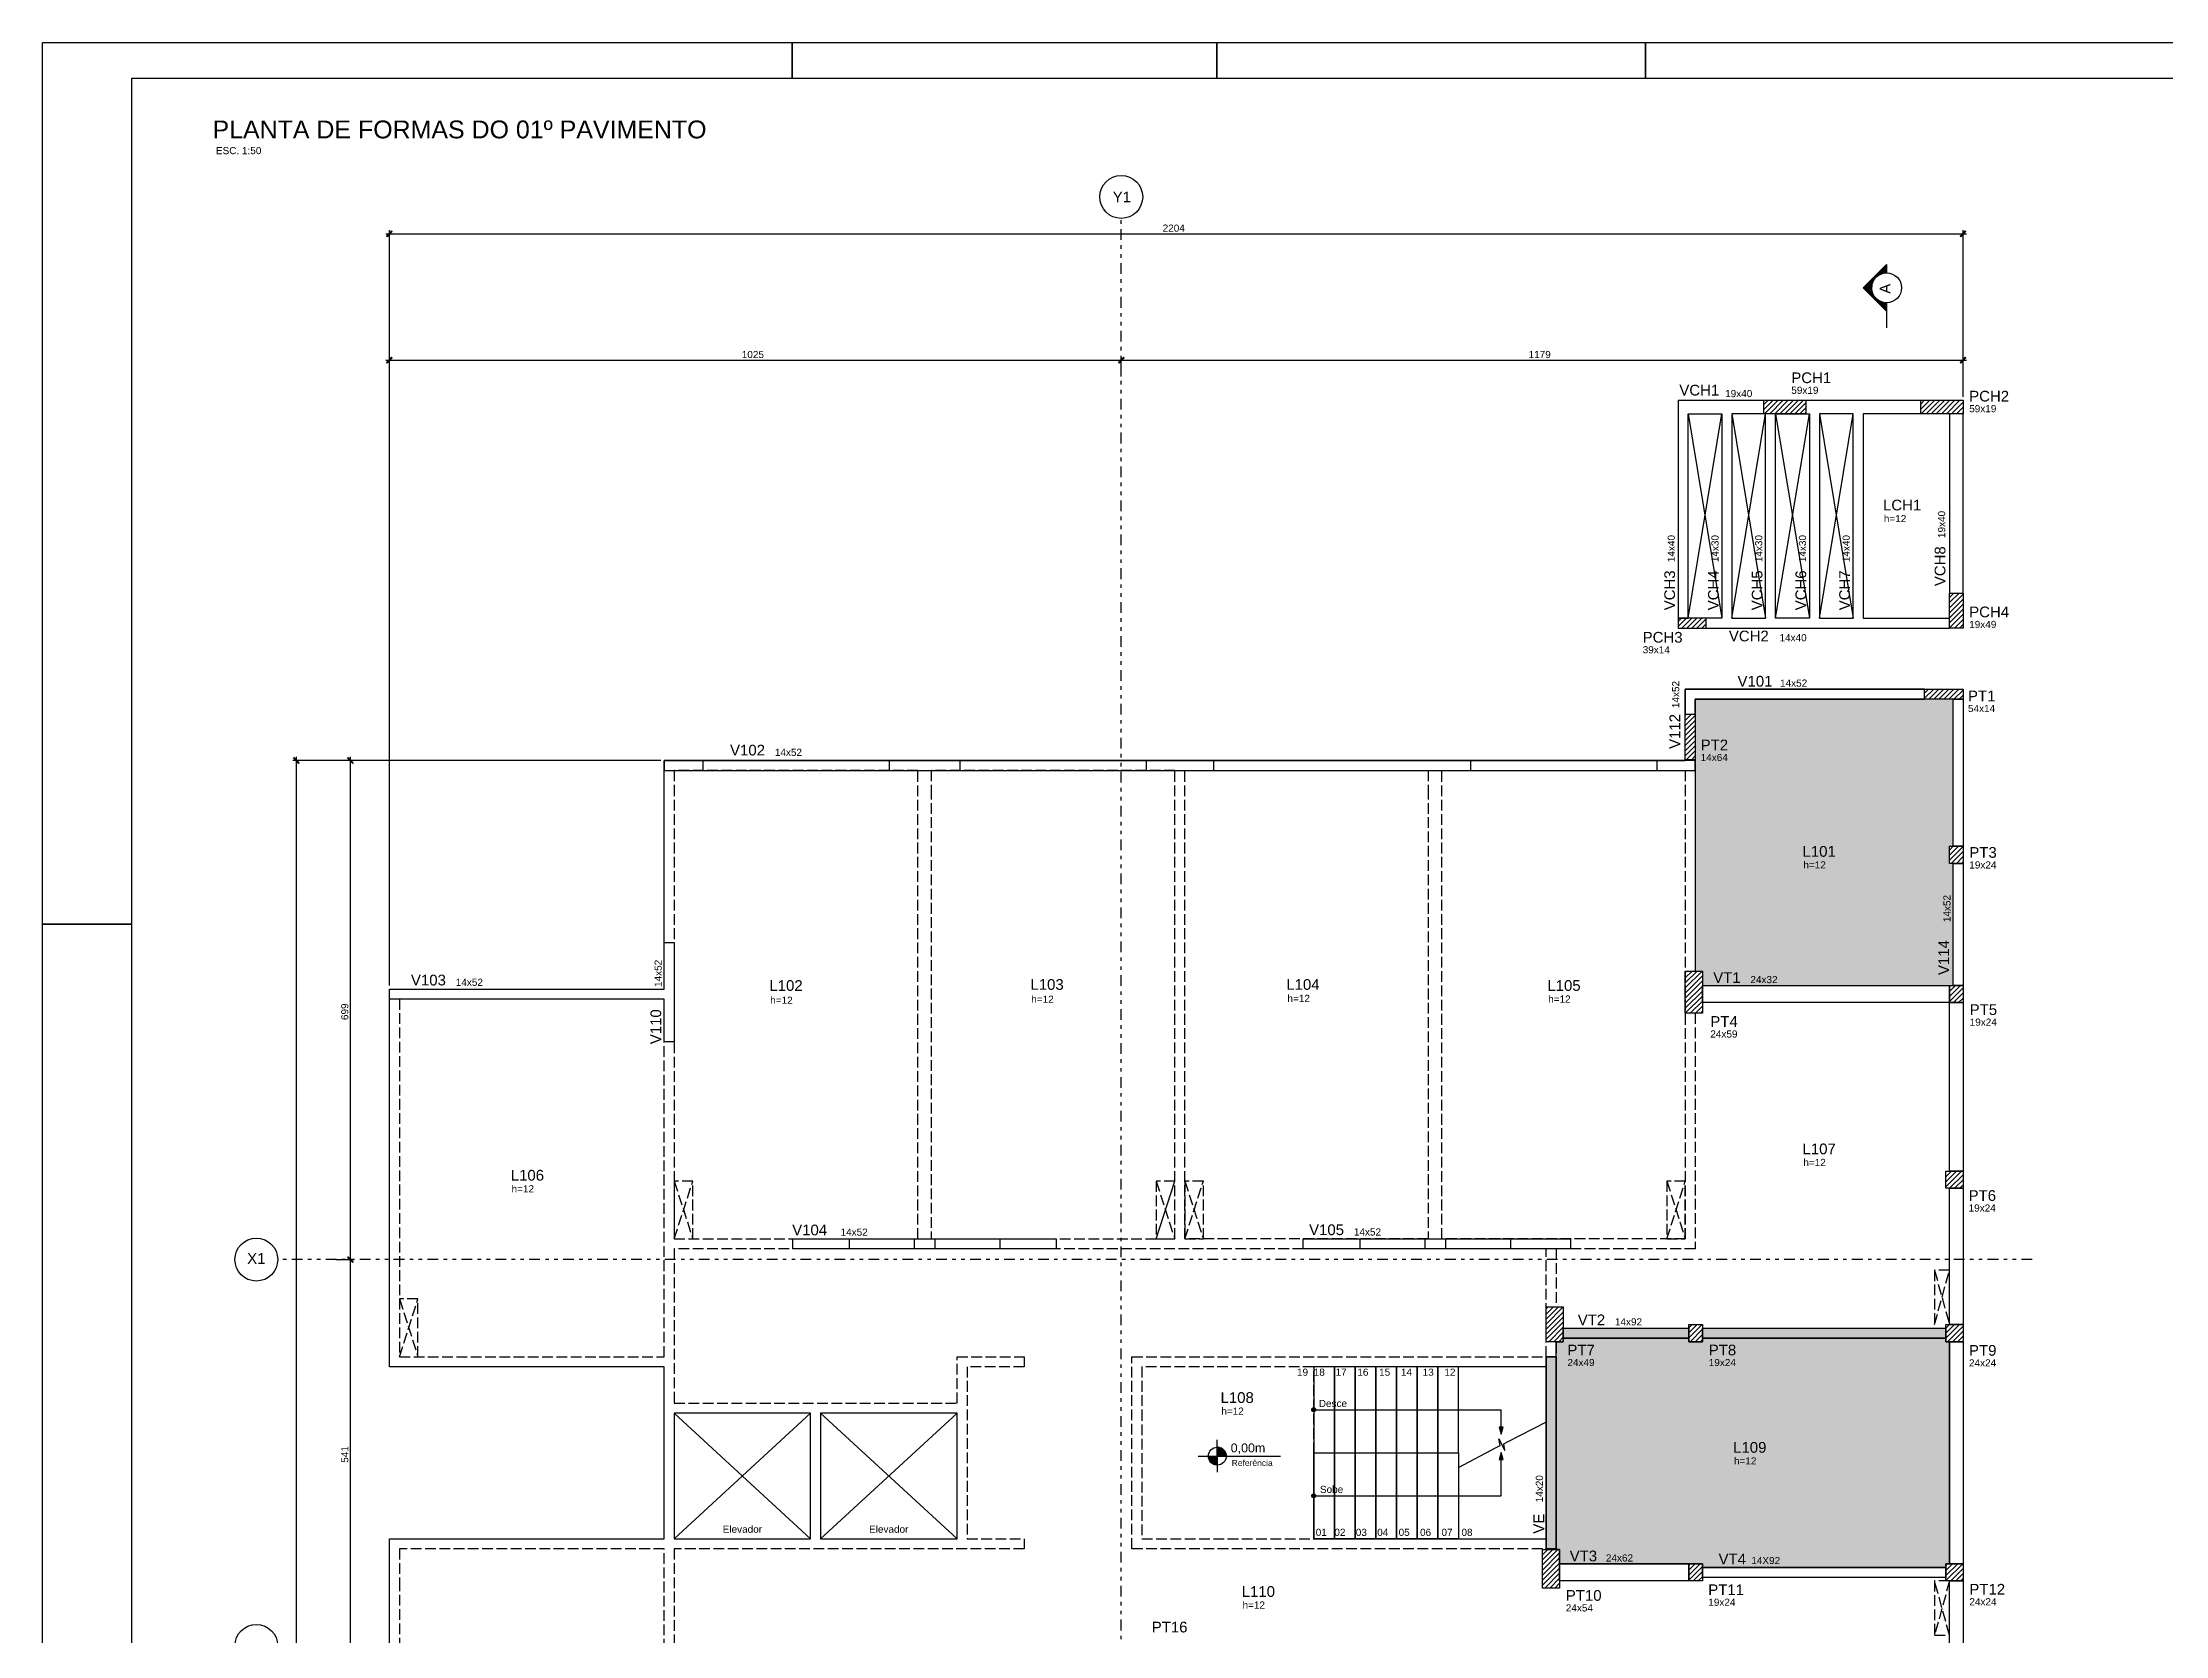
# Model space of a CAD drawing. Extents: x 0 to 119, y 0 to 84.
# Drawn here: x 0 to 59.5, y 39.5 to 84.1 of the extents above; entities that cross this region are included whole.
import ezdxf

# ---------------------------------------------------------------- set-up
doc = ezdxf.new("R2010")
doc.units = 0
doc.header["$MEASUREMENT"] = 0
doc.linetypes.add('ESTILO_TQS_0004', pattern=[1.09, 0.3, -0.15, 0.02, -0.15, 0.02, -0.15, 0.3])
doc.linetypes.add('ESTILO_TQS_0005', pattern=[0.4, 0.3, -0.1])
for name, color, linetype in [('1', 1, 'CONTINUOUS'), ('16', 10, 'CONTINUOUS'), ('18', 131, 'CONTINUOUS'), ('19', 181, 'CONTINUOUS'), ('2', 2, 'CONTINUOUS'), ('3', 3, 'CONTINUOUS'), ('4', 4, 'CONTINUOUS'), ('5', 5, 'CONTINUOUS'), ('7', 7, 'CONTINUOUS')]:
    doc.layers.add(name, color=color, linetype=linetype)
doc.styles.add('TQS_ARIAL', font='arial.ttf')

msp = doc.modelspace()

# ---------------------------------------------------------------- linework, layer by layer
at = {"layer": '1', "linetype": 'Continuous'}
for p, q in [((9.6182, 78.739615), (53.8982, 78.739615)), ((9.7182, 66.064639), (9.7182, 78.839615)), ((53.7982, 74.1764), (53.7982, 78.839615)), ((9.6182, 75.199488), (30.3182, 75.199488)), ((9.7182, 57.686398), (9.7182, 75.299488)), ((30.1182, 75.199488), (53.8982, 75.199488)), ((30.2182, 74.846489), (30.2182, 75.299488)), ((30.2182, 74.746489), (30.2182, 75.299488)), ((53.7982, 74.1764), (53.7982, 75.299488)), ((46.0982, 73.6964), (47.042908, 67.9764)), ((46.0982, 67.9764), (47.042908, 73.6964)), ((47.322908, 73.6964), (48.267908, 67.9764)), ((47.322908, 67.9764), (48.267908, 73.6964)), ((48.547908, 73.6964), (49.492908, 67.9764)), ((48.547908, 67.9764), (49.492908, 73.6964)), ((49.772908, 73.6964), (50.717908, 67.9764)), ((49.772908, 67.9764), (50.717908, 73.6964)), ((50.717908, 73.6964), (50.717908, 73.6964)), ((8.869771, 63.986402), (7.012634, 63.986402)), ((7.112634, 14.006398), (7.112634, 64.086402)), ((17.3182, 63.986402), (8.527546, 63.986402)), ((8.627546, 49.9064), (8.627546, 64.086402)), ((31.1982, 50.586402), (31.7182, 52.206402)), ((8.214202, 50.0064), (8.727546, 50.0064)), ((8.214202, 50.0064), (8.727546, 50.0064)), ((8.627546, 39.0864), (8.627546, 50.1064)), ((35.608342, 45.801398), (40.858342, 45.801398)), ((40.858342, 45.313167), (40.858342, 45.801398)), ((17.6982, 45.706398), (21.5182, 42.186398)), ((17.6982, 42.186398), (21.5182, 45.706398)), ((21.7982, 45.706398), (25.6182, 42.186398)), ((21.7982, 42.186398), (25.6182, 45.706398)), ((41.041332, 44.905357), (42.128342, 45.466398)), ((32.908885, 44.750425), (32.908885, 44.958617)), ((32.908885, 44.750425), (32.908885, 44.250425)), ((32.908885, 44.250425), (32.908885, 44.750425)), ((32.908885, 44.738278), (32.985867, 44.738278)), ((32.908885, 44.722421), (33.023854, 44.722421)), ((32.908885, 44.706564), (33.05033, 44.706564)), ((32.908885, 44.690707), (33.071035, 44.690707)), ((32.908885, 44.674851), (33.087982, 44.674851)), ((32.908885, 44.658994), (33.102162, 44.658994)), ((32.908885, 44.643137), (33.114149, 44.643137)), ((32.908885, 44.62728), (33.124309, 44.62728)), ((32.908885, 44.611423), (33.132892, 44.611423)), ((39.668342, 44.186389), (40.720664, 44.73985)), ((32.36895, 44.500425), (34.681557, 44.500425)), ((32.658885, 44.500425), (33.158885, 44.500425)), ((32.908884, 44.484569), (32.659496, 44.484569)), ((32.908884, 44.468712), (32.660903, 44.468712)), ((32.908884, 44.452855), (32.663451, 44.452855)), ((32.908884, 44.436998), (32.667063, 44.436998)), ((32.908884, 44.421142), (32.671789, 44.421142)), ((32.908884, 44.405284), (32.677695, 44.405284)), ((32.908884, 44.389428), (32.684876, 44.389428)), ((32.908884, 44.373571), (32.693459, 44.373571)), ((32.908884, 44.357714), (32.703619, 44.357714)), ((32.908884, 44.341857), (32.715607, 44.341857)), ((32.908884, 44.326001), (32.729786, 44.326001)), ((32.908884, 44.310143), (32.746733, 44.310143)), ((32.908884, 44.294287), (32.767438, 44.294287)), ((32.908884, 44.27843), (32.793914, 44.27843)), ((32.908884, 44.262573), (32.831902, 44.262573)), ((32.908885, 44.595566), (33.140073, 44.595566)), ((32.908885, 44.579709), (33.145979, 44.579709)), ((32.908885, 44.563853), (33.150705, 44.563853)), ((32.908885, 44.547996), (33.154316, 44.547996)), ((32.908885, 44.532139), (33.156865, 44.532139)), ((32.908885, 44.516282), (33.158351, 44.516282)), ((32.908885, 44.250425), (32.908885, 44.050425)), ((40.858342, 43.391398), (40.858342, 44.407971)), ((35.608342, 43.391398), (40.858342, 43.391398))]:
    msp.add_line(p, q, dxfattribs=at)
at = {"layer": '1', "linetype": 'ESTILO_TQS_0005'}
for p, q in [((18.4982, 63.986402), (18.4982, 63.706402)), ((23.7182, 63.986402), (23.7182, 63.706402)), ((25.6982, 63.986402), (25.6982, 63.706402)), ((30.9182, 63.986402), (30.91966, 63.706402)), ((32.7982, 63.986402), (32.7982, 63.706402)), ((39.9982, 63.986402), (39.9982, 63.706402)), ((45.2182, 63.986402), (45.2182, 63.706402)), ((17.6982, 50.586402), (18.2182, 52.206402)), ((17.6982, 52.206402), (18.2182, 50.586402)), ((31.1982, 52.206402), (31.7182, 50.586402)), ((31.9982, 50.586402), (32.5182, 52.206402)), ((31.9982, 52.206402), (32.5182, 50.586402)), ((45.4982, 50.586402), (46.0182, 52.206402)), ((45.4982, 52.206402), (46.0182, 50.586402)), ((22.5982, 50.586402), (22.5982, 50.306402)), ((24.4182, 50.586402), (24.4182, 50.306402)), ((24.9982, 50.586402), (24.9982, 50.306402)), ((26.8182, 50.586402), (26.8182, 50.306402)), ((36.8982, 50.586402), (36.8982, 50.306402)), ((38.7182, 50.586402), (38.7182, 50.306402)), ((39.2982, 50.586402), (39.2982, 50.306402)), ((41.1182, 50.586402), (41.1182, 50.306402)), ((9.9982, 48.906398), (10.5182, 47.286398)), ((9.9982, 47.286398), (10.5182, 48.906398)), ((53.4182, 41.006402), (52.9982, 39.486402)), ((53.4182, 39.486402), (52.9982, 41.006402))]:
    msp.add_line(p, q, dxfattribs=at)
at = {"layer": '1', "linetype": 'Continuous'}
for points in [[(0.000085, 84.100046), (21.000085, 84.100046), (21.000085, 83.100046), (21.000085, 84.100046), (32.900085, 84.100046), (32.900085, 83.100046), (32.900085, 84.100046), (44.900085, 84.100046), (44.900085, 83.100046), (44.900085, 84.100046), (63.400085, 84.100046)], [(63.400085, 0.000046), (44.900085, 0.000046), (44.900085, 1.000046), (44.900085, 0.000046), (32.900085, 0.000046), (32.900085, 1.000046), (32.900085, 0.000046), (21.000085, 0.000046), (21.000085, 1.000046), (21.000085, 0.000046), (0.000085, 0.000046), (0.000085, 29.700046), (2.500085, 29.700046), (0.000085, 29.700046), (0.000085, 59.400046), (2.500085, 59.400046), (0.000085, 59.400046), (0.000085, 84.100046)], [(9.656317, 78.660055), (9.799223, 78.80296), (9.781545, 78.820638), (9.638639, 78.677733), (9.656317, 78.660055)], [(53.736317, 78.660055), (53.879223, 78.80296), (53.861545, 78.820638), (53.718639, 78.677733), (53.736317, 78.660055)], [(51.656193, 76.576489), (51.000139, 77.227118), (51.656193, 77.877747), (51.656193, 77.647091), (51.623686, 77.645831), (51.587082, 77.641366), (51.547801, 77.632862), (51.508626, 77.620312), (51.473314, 77.605182), (51.438318, 77.586155), (51.408776, 77.566474), (51.379381, 77.542954), (51.353835, 77.518592), (51.32234, 77.481911), (51.293944, 77.43961), (51.277304, 77.408281), (51.260621, 77.368185), (51.247486, 77.323741), (51.238786, 77.273466), (51.23624, 77.231218), (51.237373, 77.196021), (51.243873, 77.14731), (51.254042, 77.106073), (51.270434, 77.061085), (51.289503, 77.022385), (51.311722, 76.986874), (51.336517, 76.95475), (51.36766, 76.921953), (51.406638, 76.889332), (51.444223, 76.864563), (51.485801, 76.843264), (51.52528, 76.82807), (51.559367, 76.818459), (51.594952, 76.811634), (51.63095, 76.807904), (51.656193, 76.807145), (51.656193, 76.576489)], [(9.656317, 75.119927), (9.799223, 75.262833), (9.781545, 75.280511), (9.638639, 75.137605), (9.656317, 75.119927)], [(30.156317, 75.119927), (30.299223, 75.262833), (30.281545, 75.280511), (30.138639, 75.137605), (30.156317, 75.119927)], [(30.156317, 75.119927), (30.299223, 75.262833), (30.281545, 75.280511), (30.138639, 75.137605), (30.156317, 75.119927)], [(53.736317, 75.119927), (53.879223, 75.262833), (53.861545, 75.280511), (53.718639, 75.137605), (53.736317, 75.119927)], [(7.192195, 63.924519), (7.049289, 64.067424), (7.031611, 64.049747), (7.174517, 63.906841), (7.192195, 63.924519)], [(8.707106, 63.924519), (8.564201, 64.067424), (8.546523, 64.049747), (8.689429, 63.906841), (8.707106, 63.924519)], [(8.707106, 49.944517), (8.564201, 50.087423), (8.546523, 50.069745), (8.689429, 49.926839), (8.707106, 49.944517)], [(8.707106, 49.944517), (8.564201, 50.087423), (8.546523, 50.069745), (8.689429, 49.926839), (8.707106, 49.944517)], [(35.608342, 44.596398), (36.188342, 44.596398), (36.188342, 47.006398), (35.608342, 47.006398), (35.608342, 44.596398)], [(36.188342, 44.596398), (36.768342, 44.596398), (36.768342, 47.006398), (36.188342, 47.006398), (36.188342, 44.596398)], [(36.768342, 44.596398), (37.348342, 44.596398), (37.348342, 47.006398), (36.768342, 47.006398), (36.768342, 44.596398)], [(37.348342, 44.596398), (37.928342, 44.596398), (37.928342, 47.006398), (37.348342, 47.006398), (37.348342, 44.596398)], [(37.928342, 44.596398), (38.508342, 44.596398), (38.508342, 47.006398), (37.928342, 47.006398), (37.928342, 44.596398)], [(38.508342, 44.596398), (39.088342, 44.596398), (39.088342, 47.006398), (38.508342, 47.006398), (38.508342, 44.596398)], [(39.088342, 44.596398), (39.668342, 44.596398), (39.668342, 47.006398), (39.088342, 47.006398), (39.088342, 44.596398)], [(32.908885, 44.750425), (32.908885, 44.500425), (33.158885, 44.500425), (33.158351, 44.516282), (33.156865, 44.532139), (33.154316, 44.547996), (33.150705, 44.563853), (33.145979, 44.579709), (33.140073, 44.595566), (33.132892, 44.611423), (33.124309, 44.62728), (33.114014, 44.643137), (33.101983, 44.658994), (33.087846, 44.674851), (33.070874, 44.690707), (33.050161, 44.706564), (33.023594, 44.722421), (32.98552, 44.738278), (32.95715, 44.745721), (32.939146, 44.748587), (32.92102, 44.75013), (32.908885, 44.750425)], [(40.720671, 44.739837), (40.827561, 44.795005), (40.798254, 44.982923), (40.963758, 44.662253), (40.934451, 44.850172), (41.041341, 44.90534)], [(35.608342, 44.596398), (36.188342, 44.596398), (36.188342, 42.186398), (35.608342, 42.186398), (35.608342, 44.596398)], [(36.188342, 44.596398), (36.768342, 44.596398), (36.768342, 42.186398), (36.188342, 42.186398), (36.188342, 44.596398)], [(36.768342, 44.596398), (37.348342, 44.596398), (37.348342, 42.186398), (36.768342, 42.186398), (36.768342, 44.596398)], [(37.348342, 44.596398), (37.928342, 44.596398), (37.928342, 42.186398), (37.348342, 42.186398), (37.348342, 44.596398)], [(37.928342, 44.596398), (38.508342, 44.596398), (38.508342, 42.186398), (37.928342, 42.186398), (37.928342, 44.596398)], [(38.508342, 44.596398), (39.088342, 44.596398), (39.088342, 42.186398), (38.508342, 42.186398), (38.508342, 44.596398)], [(39.088342, 44.596398), (39.668342, 44.596398), (39.668342, 42.186398), (39.088342, 42.186398), (39.088342, 44.596398)]]:
    msp.add_lwpolyline(points, dxfattribs=at)
at = {"layer": '1', "linetype": 'ESTILO_TQS_0005'}
for points in [[(46.2982, 62.486402), (46.2982, 58.086402), (46.4982, 58.086402), (46.4982, 57.686398), (53.5182, 57.686398), (53.5182, 61.106398), (53.4182, 61.106398), (53.4182, 61.586398), (53.5182, 61.586398), (53.5182, 65.706398), (46.2982, 65.706398), (46.2982, 62.486402)], [(17.6982, 63.286402), (17.6982, 50.586402), (24.5182, 50.586402), (24.5182, 63.706402), (17.6982, 63.706402), (17.6982, 63.286402)], [(24.8982, 63.196402), (24.8982, 50.586402), (31.7182, 50.586402), (31.7182, 63.706402), (24.8982, 63.706402), (24.8982, 63.196402)], [(38.8182, 63.196402), (38.8182, 50.586402), (31.9982, 50.586402), (31.9982, 63.706402), (38.8182, 63.706402), (38.8182, 63.196402)], [(46.0182, 63.286402), (46.0182, 50.586402), (39.1982, 50.586402), (39.1982, 63.706402), (46.0182, 63.706402), (46.0182, 63.286402)], [(9.9982, 56.106398), (9.9982, 47.286398), (17.4182, 47.286398), (17.4182, 57.306398), (9.9982, 57.306398), (9.9982, 56.106398)], [(42.3982, 49.496402), (42.3982, 48.686398), (42.5982, 48.686398), (42.5982, 48.086398), (46.1182, 48.086398), (46.1182, 48.186402), (46.4982, 48.186402), (46.4982, 48.086398), (53.3182, 48.086398), (53.3182, 48.186402), (53.4182, 48.186402), (53.4182, 52.006395), (53.3182, 52.006395), (53.3182, 52.486402), (53.4182, 52.486402), (53.4182, 57.206398), (46.4982, 57.206398), (46.4982, 56.906402), (46.2982, 56.906402), (46.2982, 50.306402), (42.3982, 50.306402), (42.3982, 49.496402)], [(17.6982, 50.586402), (18.2182, 50.586402), (18.2182, 52.206402), (17.6982, 52.206402), (17.6982, 50.586402)], [(31.1982, 50.586402), (31.7182, 50.586402), (31.7182, 52.206402), (31.1982, 52.206402), (31.1982, 50.586402)], [(31.9982, 50.586402), (32.5182, 50.586402), (32.5182, 52.206402), (31.9982, 52.206402), (31.9982, 50.586402)], [(45.4982, 50.586402), (46.0182, 50.586402), (46.0182, 52.206402), (45.4982, 52.206402), (45.4982, 50.586402)], [(53.3182, 41.006402), (53.3182, 41.106402), (46.4982, 41.106402), (46.4982, 41.006402), (42.4982, 41.006402), (42.4982, 40.806398), (42.0182, 40.806398), (42.0182, 41.906398), (30.5182, 41.906398), (30.5182, 47.286398), (42.1182, 47.286398), (42.1182, 50.306402), (17.6982, 50.306402), (17.6982, 45.986398), (25.6182, 45.986398), (25.6182, 47.286398), (27.4982, 47.286398), (27.4982, 47.006398), (25.8982, 47.006398), (25.8982, 42.186398), (27.4982, 42.186398), (27.4982, 41.906398), (17.6982, 41.906398), (17.6982, 38.886398)], [(53.4182, 49.706398), (52.9982, 49.706398), (52.9982, 48.186398)], [(52.9982, 48.186398), (53.4182, 49.706398)], [(52.9982, 49.706398), (53.4182, 48.186398)], [(9.9982, 47.286398), (10.5182, 47.286398), (10.5182, 48.906398), (9.9982, 48.906398), (9.9982, 47.286398)], [(42.3982, 47.686398), (42.3982, 41.886398), (42.4982, 41.886398), (42.4982, 41.486402), (46.4982, 41.486402), (46.4982, 41.386402), (53.3182, 41.386402), (53.3182, 41.486402), (53.4182, 41.486402), (53.4182, 47.706398), (53.3182, 47.706398), (53.3182, 47.806398), (46.4982, 47.806398), (46.4982, 47.706398), (46.1182, 47.706398), (46.1182, 47.806398), (42.5982, 47.806398), (42.5982, 47.706398), (42.3982, 47.706398), (42.3982, 47.686398)], [(30.7982, 45.786398), (30.7982, 42.186398), (35.608342, 42.186398), (35.608342, 47.006398), (30.7982, 47.006398), (30.7982, 45.786398)], [(9.9982, 41.014949), (9.9982, 31.886402), (17.4182, 31.886402), (17.4182, 41.906402), (9.9982, 41.906402), (9.9982, 41.014949)], [(53.4182, 41.006402), (52.9982, 41.006402), (52.9982, 39.486402), (53.4182, 39.486402), (53.4182, 41.006402)], [(53.4182, 37.186402), (53.4182, 41.006402), (53.3182, 41.006402)]]:
    msp.add_lwpolyline(points, dxfattribs=at)
at = {"layer": '1', "linetype": 'Continuous'}
for centre, radius in [((30.2182, 79.772734), 0.6), ((5.990871, 50.0064), 0.6), ((32.908885, 44.500425), 0.25), ((5.990871, 39.1864), 0.6)]:
    msp.add_circle(centre, radius, dxfattribs=at)
for points in [[(9.656317, 78.660055), (9.781545, 78.820638), (9.638639, 78.677733)], [(9.656317, 78.660055), (9.638639, 78.677733), (9.656317, 78.660055)], [(9.656317, 78.660055), (9.799223, 78.80296), (9.781545, 78.820638)], [(53.736317, 78.660055), (53.861545, 78.820638), (53.718639, 78.677733)], [(53.736317, 78.660055), (53.718639, 78.677733), (53.736317, 78.660055)], [(53.736317, 78.660055), (53.879223, 78.80296), (53.861545, 78.820638)], [(51.000139, 77.227118), (51.656193, 77.877747), (51.32234, 77.481911)], [(51.000139, 77.227118), (51.32234, 77.481911), (51.293944, 77.43961)], [(51.000139, 77.227118), (51.293944, 77.43961), (51.277304, 77.408281)], [(51.000139, 77.227118), (51.277304, 77.408281), (51.260621, 77.368185)], [(51.000139, 77.227118), (51.260621, 77.368185), (51.247486, 77.323741)], [(51.000139, 77.227118), (51.247486, 77.323741), (51.238786, 77.273466)], [(51.656193, 77.877747), (51.353835, 77.518592), (51.32234, 77.481911)], [(51.656193, 77.877747), (51.379381, 77.542954), (51.353835, 77.518592)], [(51.656193, 77.877747), (51.408776, 77.566474), (51.379381, 77.542954)], [(51.656193, 77.877747), (51.438318, 77.586155), (51.408776, 77.566474)], [(51.656193, 77.877747), (51.473314, 77.605182), (51.438318, 77.586155)], [(51.656193, 77.877747), (51.508626, 77.620312), (51.473314, 77.605182)], [(51.656193, 77.877747), (51.547801, 77.632862), (51.508626, 77.620312)], [(51.656193, 77.877747), (51.587082, 77.641366), (51.547801, 77.632862)], [(51.656193, 77.877747), (51.623686, 77.645831), (51.587082, 77.641366)], [(51.656193, 77.877747), (51.656193, 77.647091), (51.623686, 77.645831)], [(51.000139, 77.227118), (51.238786, 77.273466), (51.23624, 77.231218)], [(51.000139, 77.227118), (51.23624, 77.231218), (51.237373, 77.196021)], [(51.656193, 76.576489), (51.000139, 77.227118), (51.336517, 76.95475)], [(51.000139, 77.227118), (51.237373, 77.196021), (51.243873, 77.14731)], [(51.000139, 77.227118), (51.243873, 77.14731), (51.254042, 77.106073)], [(51.000139, 77.227118), (51.254042, 77.106073), (51.270434, 77.061085)], [(51.000139, 77.227118), (51.270434, 77.061085), (51.289503, 77.022385)], [(51.000139, 77.227118), (51.289503, 77.022385), (51.311722, 76.986874)], [(51.000139, 77.227118), (51.311722, 76.986874), (51.336517, 76.95475)], [(51.656193, 76.576489), (51.336517, 76.95475), (51.36766, 76.921953)], [(51.656193, 76.576489), (51.36766, 76.921953), (51.406638, 76.889332)], [(51.656193, 76.576489), (51.406638, 76.889332), (51.444223, 76.864563)], [(51.656193, 76.576489), (51.444223, 76.864563), (51.485801, 76.843264)], [(51.656193, 76.576489), (51.485801, 76.843264), (51.52528, 76.82807)], [(51.656193, 76.576489), (51.52528, 76.82807), (51.559367, 76.818459)], [(51.656193, 76.576489), (51.559367, 76.818459), (51.594952, 76.811634)], [(51.656193, 76.576489), (51.594952, 76.811634), (51.63095, 76.807904)], [(51.656193, 76.576489), (51.63095, 76.807904), (51.656193, 76.807145)], [(9.656317, 75.119927), (9.781545, 75.280511), (9.638639, 75.137605)], [(9.656317, 75.119927), (9.638639, 75.137605), (9.656317, 75.119927)], [(9.656317, 75.119927), (9.799223, 75.262833), (9.781545, 75.280511)], [(30.156317, 75.119927), (30.281545, 75.280511), (30.138639, 75.137605)], [(30.156317, 75.119927), (30.281545, 75.280511), (30.138639, 75.137605)], [(30.156317, 75.119927), (30.138639, 75.137605), (30.156317, 75.119927)], [(30.156317, 75.119927), (30.138639, 75.137605), (30.156317, 75.119927)], [(30.156317, 75.119927), (30.299223, 75.262833), (30.281545, 75.280511)], [(30.156317, 75.119927), (30.299223, 75.262833), (30.281545, 75.280511)], [(53.736317, 75.119927), (53.861545, 75.280511), (53.718639, 75.137605)], [(53.736317, 75.119927), (53.718639, 75.137605), (53.736317, 75.119927)], [(53.736317, 75.119927), (53.879223, 75.262833), (53.861545, 75.280511)], [(7.192195, 63.924519), (7.049289, 64.067424), (7.031611, 64.049747)], [(7.192195, 63.924519), (7.031611, 64.049747), (7.174517, 63.906841)], [(7.192195, 63.924519), (7.174517, 63.906841), (7.192195, 63.924519)], [(8.707106, 63.924519), (8.564201, 64.067424), (8.546523, 64.049747)], [(8.707106, 63.924519), (8.546523, 64.049747), (8.689429, 63.906841)], [(8.707106, 63.924519), (8.689429, 63.906841), (8.707106, 63.924519)], [(8.707106, 49.944517), (8.564201, 50.087423), (8.546523, 50.069745)], [(8.707106, 49.944517), (8.564201, 50.087423), (8.546523, 50.069745)], [(8.707106, 49.944517), (8.546523, 50.069745), (8.689429, 49.926839)], [(8.707106, 49.944517), (8.546523, 50.069745), (8.689429, 49.926839)], [(8.707106, 49.944517), (8.689429, 49.926839), (8.707106, 49.944517)], [(8.707106, 49.944517), (8.689429, 49.926839), (8.707106, 49.944517)]]:
    msp.add_solid(points, dxfattribs=at)
at = {"layer": '16', "linetype": 'Continuous'}
msp.add_lwpolyline([(42.1182, 47.286398), (42.3982, 47.286398), (42.3982, 41.906398), (42.1182, 41.906398), (42.1182, 47.286398)], dxfattribs=at)
for points in [[(42.1182, 47.286398), (42.3982, 47.286398), (42.3982, 41.906398)], [(42.1182, 47.286398), (42.3982, 41.906398), (42.1182, 41.906398)], [(42.1182, 47.286398), (42.1182, 41.906398), (42.1182, 47.286398)]]:
    msp.add_solid(points, dxfattribs=at)
at = {"layer": '18', "linetype": 'Continuous'}
for points in [[(46.2982, 65.706398), (46.2982, 58.086402), (46.4982, 58.086402), (46.4982, 57.686398), (53.5182, 57.686398), (53.5182, 61.106398), (53.4182, 61.106398), (53.4182, 61.586398), (53.5182, 61.586398), (53.5182, 65.706398), (46.2982, 65.706398)], [(42.3982, 47.706398), (42.5982, 47.706398), (42.5982, 47.806398), (46.1182, 47.806398), (46.1182, 47.706398), (46.4982, 47.706398), (46.4982, 47.806398), (53.3182, 47.806398), (53.3182, 47.706398), (53.4182, 47.706398), (53.4182, 41.486402), (53.3182, 41.486402), (53.3182, 41.386402), (46.4982, 41.386402), (46.4982, 41.486402), (42.4982, 41.486402), (42.4982, 41.886398), (42.3982, 41.886398), (42.3982, 47.706398)]]:
    msp.add_lwpolyline(points, dxfattribs=at)
for points in [[(46.2982, 58.086402), (46.4982, 58.086402), (46.2982, 65.706398)], [(46.4982, 58.086402), (53.5182, 65.706398), (46.2982, 65.706398)], [(53.5182, 65.706398), (46.4982, 58.086402), (53.4182, 61.586398)], [(53.5182, 61.586398), (53.5182, 65.706398), (53.4182, 61.586398)], [(53.4182, 61.586398), (46.4982, 58.086402), (53.4182, 61.106398)], [(46.4982, 58.086402), (53.5182, 57.686398), (53.4182, 61.106398)], [(53.4182, 61.106398), (53.5182, 57.686398), (53.5182, 61.106398)], [(46.4982, 58.086402), (46.4982, 57.686398), (53.5182, 57.686398)], [(42.5982, 47.706398), (42.4982, 41.886398), (42.3982, 47.706398)], [(42.3982, 47.706398), (42.4982, 41.886398), (42.3982, 41.886398)], [(42.5982, 47.706398), (46.4982, 41.486402), (42.4982, 41.486402)], [(42.5982, 47.706398), (42.4982, 41.486402), (42.4982, 41.886398)], [(42.5982, 47.706398), (42.5982, 47.806398), (46.1182, 47.806398)], [(42.5982, 47.706398), (46.1182, 47.806398), (46.1182, 47.706398)], [(42.5982, 47.706398), (46.1182, 47.706398), (46.4982, 41.486402)], [(46.4982, 47.706398), (46.4982, 41.486402), (46.1182, 47.706398)], [(46.4982, 47.706398), (46.4982, 47.806398), (53.3182, 47.806398)], [(46.4982, 47.706398), (53.3182, 47.806398), (53.3182, 41.486402)], [(46.4982, 47.706398), (53.3182, 41.486402), (53.3182, 41.386402)], [(46.4982, 47.706398), (53.3182, 41.386402), (46.4982, 41.386402)], [(46.4982, 47.706398), (46.4982, 41.386402), (46.4982, 41.486402)], [(53.3182, 47.706398), (53.3182, 41.486402), (53.3182, 47.806398)], [(53.3182, 47.706398), (53.4182, 47.706398), (53.4182, 41.486402)], [(53.3182, 47.706398), (53.4182, 41.486402), (53.3182, 41.486402)]]:
    msp.add_solid(points, dxfattribs=at)
at = {"layer": '19', "linetype": 'Continuous'}
for points in [[(42.5982, 48.086398), (46.1182, 48.086398), (46.1182, 47.806398), (42.5982, 47.806398), (42.5982, 48.086398)], [(46.4982, 48.086398), (53.3182, 48.086398), (53.3182, 47.806402), (46.4982, 47.806402), (46.4982, 48.086398)]]:
    msp.add_lwpolyline(points, dxfattribs=at)
for points in [[(42.5982, 48.086398), (46.1182, 48.086398), (46.1182, 47.806398)], [(42.5982, 48.086398), (46.1182, 47.806398), (42.5982, 47.806398)], [(42.5982, 48.086398), (42.5982, 47.806398), (42.5982, 48.086398)], [(46.4982, 48.086398), (53.3182, 48.086398), (53.3182, 47.806402)], [(46.4982, 48.086398), (53.3182, 47.806402), (46.4982, 47.806402)], [(46.4982, 48.086398), (46.4982, 47.806402), (46.4982, 48.086398)]]:
    msp.add_solid(points, dxfattribs=at)
at = {"layer": '2', "linetype": 'ESTILO_TQS_0004'}
for p, q in [((30.2182, 13.971051), (30.2182, 79.172734)), ((55.73666, 50.0064), (6.590871, 50.0064))]:
    msp.add_line(p, q, dxfattribs=at)
at = {"layer": '2', "linetype": 'Continuous'}
for p, q in [((51.000139, 77.227118), (51.656193, 77.877747)), ((51.656193, 77.877747), (51.656193, 77.647091)), ((51.656193, 76.576489), (51.000139, 77.227118)), ((51.656193, 76.807145), (51.656193, 76.106128)), ((30.2182, 74.746489), (30.2182, 74.746489)), ((30.2182, 74.646489), (30.2182, 74.646489)), ((48.2182, 73.815465), (48.479135, 74.0764)), ((48.2182, 73.956887), (48.337713, 74.0764)), ((48.240556, 73.6964), (48.620556, 74.0764)), ((48.381977, 73.6964), (48.761977, 74.0764)), ((48.523399, 73.6964), (48.903399, 74.0764)), ((48.66482, 73.6964), (49.04482, 74.0764)), ((48.806241, 73.6964), (49.186241, 74.0764)), ((48.947663, 73.6964), (49.327663, 74.0764)), ((49.089084, 73.6964), (49.3982, 74.005516)), ((49.230505, 73.6964), (49.3982, 73.864095)), ((52.6182, 73.831403), (52.863197, 74.0764)), ((52.6182, 73.972825), (52.721775, 74.0764)), ((52.624618, 73.6964), (53.004618, 74.0764)), ((52.766039, 73.6964), (53.146039, 74.0764)), ((52.907461, 73.6964), (53.287461, 74.0764)), ((53.048882, 73.6964), (53.428882, 74.0764)), ((53.190303, 73.6964), (53.570303, 74.0764)), ((53.331725, 73.6964), (53.711725, 74.0764)), ((53.473146, 73.6964), (53.7982, 74.021454)), ((53.614567, 73.6964), (53.7982, 73.880033)), ((53.7982, 74.0764), (53.7982, 74.0764)), ((53.7982, 74.0764), (53.7982, 74.0764)), ((49.371927, 73.6964), (49.3982, 73.722673)), ((53.755989, 73.6964), (53.7982, 73.738611)), ((53.4182, 68.408864), (53.685736, 68.6764)), ((53.4182, 68.550285), (53.544315, 68.6764)), ((53.4182, 68.267442), (53.7982, 68.647442)), ((53.4182, 68.126021), (53.7982, 68.506021)), ((45.8182, 67.73851), (46.05609, 67.9764)), ((45.8182, 67.879932), (45.914668, 67.9764)), ((45.917511, 67.6964), (46.197511, 67.9764)), ((46.058933, 67.6964), (46.338933, 67.9764)), ((46.200354, 67.6964), (46.480354, 67.9764)), ((46.341775, 67.6964), (46.59847, 67.953095)), ((46.483197, 67.6964), (46.59847, 67.811673)), ((53.4182, 67.9846), (53.7982, 68.3646)), ((53.4182, 67.843178), (53.7982, 68.223178)), ((53.4182, 67.701757), (53.7982, 68.081757)), ((53.554264, 67.6964), (53.7982, 67.940336)), ((53.695686, 67.6964), (53.7982, 67.798914)), ((9.7182, 65.964639), (9.7182, 65.964639)), ((52.7182, 65.728965), (52.975634, 65.986398)), ((52.7182, 65.870386), (52.834212, 65.986398)), ((52.837055, 65.706398), (53.117055, 65.986398)), ((52.978476, 65.706398), (53.258476, 65.986398)), ((53.119898, 65.706398), (53.399898, 65.986398)), ((53.261319, 65.706398), (53.541319, 65.986398)), ((53.40274, 65.706398), (53.68274, 65.986398)), ((53.544162, 65.706398), (53.7982, 65.960437)), ((53.685583, 65.706398), (53.7982, 65.819015)), ((46.0182, 65.110083), (46.194515, 65.286398)), ((46.0182, 65.251504), (46.053094, 65.286398)), ((46.0182, 64.968662), (46.2982, 65.248662)), ((46.0182, 64.82724), (46.2982, 65.10724)), ((46.0182, 64.685819), (46.2982, 64.965819)), ((46.0182, 64.544398), (46.2982, 64.824398)), ((46.0182, 64.402976), (46.2982, 64.682976)), ((46.0182, 64.261555), (46.2982, 64.541555)), ((46.0182, 64.120134), (46.2982, 64.400134)), ((46.045889, 64.006402), (46.2982, 64.258712)), ((8.969771, 63.986402), (8.969771, 63.986402)), ((17.4182, 63.986402), (17.4182, 63.986402)), ((46.187311, 64.006402), (46.2982, 64.117291)), ((53.4182, 61.337796), (53.666802, 61.586398)), ((53.4182, 61.479217), (53.525381, 61.586398)), ((53.4182, 61.196375), (53.7982, 61.576375)), ((53.469645, 61.106398), (53.7982, 61.434953)), ((53.611067, 61.106398), (53.7982, 61.293532)), ((53.752488, 61.106398), (53.7982, 61.152111)), ((46.0182, 57.614751), (46.48985, 58.086402)), ((46.0182, 57.756173), (46.348429, 58.086402)), ((46.0182, 57.897594), (46.207008, 58.086402)), ((46.0182, 58.039015), (46.065586, 58.086402)), ((46.0182, 57.47333), (46.4982, 57.95333)), ((46.0182, 57.331908), (46.4982, 57.811908)), ((53.4182, 57.377998), (53.726604, 57.686402)), ((53.4182, 57.519419), (53.585182, 57.686402)), ((53.4182, 57.660841), (53.443761, 57.686402)), ((9.7182, 57.586398), (9.7182, 57.586398)), ((46.0182, 57.190487), (46.4982, 57.670487)), ((46.0182, 57.049066), (46.4982, 57.529066)), ((46.0182, 56.907644), (46.4982, 57.387644)), ((46.158379, 56.906402), (46.4982, 57.246223)), ((46.2998, 56.906402), (46.4982, 57.104802)), ((53.4182, 57.236577), (53.7982, 57.616577)), ((53.529446, 57.206402), (53.7982, 57.475155)), ((53.670868, 57.206402), (53.7982, 57.333734)), ((46.441221, 56.906402), (46.4982, 56.96338)), ((53.3182, 52.045408), (53.759194, 52.486402)), ((53.3182, 52.186829), (53.617772, 52.486402)), ((53.3182, 52.328251), (53.476351, 52.486402)), ((53.3182, 52.469672), (53.33493, 52.486402)), ((53.420615, 52.006402), (53.7982, 52.383986)), ((53.562036, 52.006402), (53.7982, 52.242565)), ((53.703458, 52.006402), (53.7982, 52.101144)), ((8.114202, 50.0064), (8.114202, 50.0064)), ((8.114202, 50.0064), (8.114202, 50.0064)), ((42.1182, 48.34074), (42.463859, 48.686398)), ((42.1182, 48.482161), (42.322437, 48.686398)), ((42.1182, 48.623582), (42.181016, 48.686398)), ((42.1182, 48.199318), (42.5982, 48.679318)), ((42.1182, 48.057897), (42.5982, 48.537897)), ((42.1182, 47.916476), (42.5982, 48.396476)), ((42.1182, 47.775054), (42.5982, 48.255054)), ((46.1182, 47.815256), (46.489345, 48.186402)), ((46.1182, 47.956678), (46.347924, 48.186402)), ((46.1182, 48.098099), (46.206503, 48.186402)), ((53.3182, 47.802767), (53.701834, 48.186402)), ((53.3182, 47.944188), (53.560413, 48.186402)), ((53.3182, 48.08561), (53.418992, 48.186402)), ((42.190966, 47.706398), (42.5982, 48.113633)), ((42.332387, 47.706398), (42.5982, 47.972212)), ((42.473808, 47.706398), (42.5982, 47.83079)), ((46.150767, 47.706402), (46.4982, 48.053835)), ((46.292188, 47.706402), (46.4982, 47.912414)), ((46.433609, 47.706402), (46.4982, 47.770992)), ((53.363256, 47.706402), (53.7982, 48.141346)), ((53.504677, 47.706402), (53.7982, 47.999924)), ((53.646099, 47.706402), (53.7982, 47.858503)), ((53.78752, 47.706402), (53.7982, 47.717082)), ((42.0182, 41.452515), (42.452084, 41.886398)), ((42.0182, 41.593936), (42.310662, 41.886398)), ((42.0182, 41.735357), (42.169241, 41.886398)), ((42.0182, 41.876779), (42.02782, 41.886398)), ((42.0182, 41.311093), (42.4982, 41.791093)), ((42.0182, 41.169672), (42.4982, 41.649672)), ((42.0182, 41.028251), (42.4982, 41.508251)), ((42.0182, 40.886829), (42.4982, 41.366829)), ((42.079191, 40.806398), (42.4982, 41.225408)), ((42.220612, 40.806398), (42.4982, 41.083986)), ((46.1182, 41.168453), (46.436149, 41.486402)), ((46.1182, 41.309874), (46.294728, 41.486402)), ((46.1182, 41.451295), (46.153306, 41.486402)), ((46.1182, 41.027031), (46.4982, 41.407031)), ((46.238992, 41.006402), (46.4982, 41.26561)), ((46.380413, 41.006402), (46.4982, 41.124188)), ((53.3182, 41.014542), (53.79006, 41.486402)), ((53.3182, 41.155963), (53.648638, 41.486402)), ((53.3182, 41.297385), (53.507217, 41.486402)), ((53.3182, 41.438806), (53.365796, 41.486402)), ((53.451481, 41.006402), (53.7982, 41.353121)), ((53.592902, 41.006402), (53.7982, 41.211699)), ((53.734324, 41.006402), (53.7982, 41.070278)), ((42.362033, 40.806398), (42.4982, 40.942565))]:
    msp.add_line(p, q, dxfattribs=at)
for points in [[(40.802342, 45.313167), (40.858342, 45.117167), (40.914342, 45.313167), (40.802342, 45.313167)], [(40.914342, 44.407971), (40.858342, 44.603971), (40.802342, 44.407971), (40.914342, 44.407971)]]:
    msp.add_lwpolyline(points, dxfattribs=at)
for centre, radius in [((51.656193, 77.227118), 0.419973), ((35.608342, 45.801398), 0.053637), ((35.608342, 43.391398), 0.053637)]:
    msp.add_circle(centre, radius, dxfattribs=at)
for points in [[(35.66198, 45.801398), (35.581523, 45.84785), (35.557939, 45.819744)], [(35.66198, 45.801398), (35.557939, 45.819744), (35.557939, 45.783053)], [(35.66198, 45.801398), (35.557939, 45.783053), (35.581523, 45.754947)], [(35.66198, 45.801398), (35.617656, 45.854221), (35.581523, 45.84785)], [(35.66198, 45.801398), (35.581523, 45.754947), (35.617656, 45.748576)], [(35.66198, 45.801398), (35.649431, 45.835876), (35.617656, 45.854221)], [(35.66198, 45.801398), (35.617656, 45.748576), (35.649431, 45.766921)], [(35.66198, 45.801398), (35.649431, 45.766921), (35.66198, 45.801398)], [(40.802342, 45.313167), (40.858342, 45.117167), (40.914342, 45.313167)], [(40.802342, 45.313167), (40.914342, 45.313167), (40.802342, 45.313167)], [(40.914342, 44.407971), (40.858342, 44.603971), (40.802342, 44.407971)], [(40.914342, 44.407971), (40.802342, 44.407971), (40.914342, 44.407971)], [(35.66198, 43.391398), (35.581523, 43.43785), (35.557939, 43.409744)], [(35.66198, 43.391398), (35.617656, 43.444221), (35.581523, 43.43785)], [(35.66198, 43.391398), (35.649431, 43.425876), (35.617656, 43.444221)], [(35.66198, 43.391398), (35.557939, 43.409744), (35.557939, 43.373053)], [(35.66198, 43.391398), (35.557939, 43.373053), (35.581523, 43.344947)], [(35.66198, 43.391398), (35.581523, 43.344947), (35.617656, 43.338576)], [(35.66198, 43.391398), (35.617656, 43.338576), (35.649431, 43.356921)], [(35.66198, 43.391398), (35.649431, 43.356921), (35.66198, 43.391398)]]:
    msp.add_solid(points, dxfattribs=at)
at = {"layer": '3', "linetype": 'Continuous'}
for points in [[(9.7182, 57.586398), (17.4182, 57.586398), (17.4182, 63.986402), (46.0182, 63.986402), (46.0182, 65.986398), (53.7982, 65.986398), (53.7982, 14.106398), (31.7182, 14.106398), (31.7182, 25.206398), (17.4182, 25.206398), (17.4182, 31.606402), (9.7182, 31.606402), (9.7182, 42.186402), (17.4182, 42.186402), (17.4182, 47.006398), (9.7182, 47.006398), (9.7182, 57.586398)], [(35.608342, 47.006398), (35.608342, 42.186398), (42.1182, 42.186398), (42.1182, 47.006398), (35.608342, 47.006398)], [(17.6982, 44.886398), (17.6982, 42.186398), (21.5182, 42.186398), (21.5182, 45.706398), (17.6982, 45.706398), (17.6982, 44.886398)], [(21.7982, 44.886398), (21.7982, 42.186398), (25.6182, 42.186398), (25.6182, 45.706398), (21.7982, 45.706398), (21.7982, 44.886398)]]:
    msp.add_lwpolyline(points, dxfattribs=at)
at = {"layer": '4', "linetype": 'Continuous'}
for p, q in [((45.8182, 74.0764), (48.2182, 74.0764)), ((49.3982, 74.0764), (52.6182, 74.0764))]:
    msp.add_line(p, q, dxfattribs=at)
for points in [[(45.8182, 74.0764), (45.8182, 67.9764), (46.0982, 67.9764), (46.0982, 73.6964), (47.042908, 73.6964), (47.042908, 67.9764), (46.59847, 67.9764)], [(47.322908, 73.6964), (47.322908, 67.9764), (48.267908, 67.9764), (48.267908, 73.6964), (47.322908, 73.6964)], [(48.547908, 73.6964), (49.492908, 73.6964), (49.492908, 67.9764), (48.547908, 67.9764), (48.547908, 73.6964)], [(49.772908, 73.6964), (49.772908, 67.9764), (50.717908, 67.9764), (50.717908, 73.6964), (49.772908, 73.6964)], [(52.6182, 73.6964), (50.997908, 73.6964), (50.997908, 67.9764), (53.418116, 67.9764)], [(53.4182, 68.6764), (53.7982, 68.6764), (53.7982, 73.6964), (53.4182, 73.6964), (53.4182, 68.6764), (53.5182, 68.6764)], [(46.59847, 67.6964), (53.418116, 67.6964)], [(46.2982, 65.286398), (46.2982, 65.706398), (52.7182, 65.706398), (52.7182, 65.986398), (46.0182, 65.986398), (46.0182, 65.286398), (46.2982, 65.286398)], [(53.5182, 65.706398), (53.7982, 65.706398), (53.7982, 61.586398), (53.5182, 61.586398), (53.5182, 65.706398)], [(46.2982, 63.986402), (17.4182, 63.986402), (17.4182, 63.706402), (46.2982, 63.706402), (46.2982, 63.986402)], [(53.5182, 61.106398), (53.7982, 61.106398), (53.7982, 57.686402), (53.5182, 57.686402), (53.5182, 61.106398)], [(9.7182, 57.586398), (17.4182, 57.586398), (17.4182, 58.886402), (17.6982, 58.886402), (17.6982, 56.106402), (17.4182, 56.106402), (17.4182, 57.306398), (9.7182, 57.306398), (9.7182, 57.586398)], [(46.4982, 57.686398), (53.4182, 57.686398), (53.4182, 57.206402), (46.4982, 57.206402), (46.4982, 57.686398)], [(53.4182, 57.206398), (53.7982, 57.206398), (53.7982, 52.486402), (53.4182, 52.486402), (53.4182, 57.206398)], [(53.4182, 52.006402), (53.7982, 52.006402), (53.7982, 48.186402), (53.4182, 48.186402), (53.4182, 52.006402)], [(21.0182, 50.586402), (28.3982, 50.586402), (28.3982, 50.306402), (21.0182, 50.306402), (21.0182, 50.586402)], [(35.3182, 50.586402), (42.7982, 50.586402), (42.7982, 50.306402), (35.3182, 50.306402), (35.3182, 50.586402)], [(42.5982, 48.086398), (46.1182, 48.086398), (46.1182, 47.806398), (42.5982, 47.806398), (42.5982, 48.086398)], [(46.4982, 48.086398), (53.3182, 48.086398), (53.3182, 47.806402), (46.4982, 47.806402), (46.4982, 48.086398)], [(53.4182, 47.706402), (53.7982, 47.706402), (53.7982, 41.486402), (53.4182, 41.486402), (53.4182, 47.706402)], [(42.1182, 47.286398), (42.1182, 41.906398), (42.3982, 41.906398), (42.3982, 47.286398), (42.1182, 47.286398)], [(42.4982, 41.486402), (46.1182, 41.486402), (46.1182, 41.006402), (42.4982, 41.006402), (42.4982, 41.486402)], [(46.4982, 41.386402), (53.3182, 41.386402), (53.3182, 41.106402), (46.4982, 41.106402), (46.4982, 41.386402)], [(53.4182, 41.006402), (53.7982, 41.006402), (53.7982, 37.186402), (53.4182, 37.186402), (53.4182, 41.006402)]]:
    msp.add_lwpolyline(points, dxfattribs=at)
at = {"layer": '5', "linetype": 'Continuous'}
for points in [[(48.2182, 74.0764), (49.3982, 74.0764), (49.3982, 73.6964), (48.2182, 73.6964), (48.2182, 74.0764)], [(52.6182, 74.0764), (53.7982, 74.0764), (53.7982, 73.6964), (52.6182, 73.6964), (52.6182, 74.0764)], [(53.4182, 68.6764), (53.7982, 68.6764), (53.7982, 67.6964), (53.4182, 67.6964), (53.4182, 68.6764)], [(45.8182, 67.6964), (46.59847, 67.6964), (46.59847, 67.9764), (45.8182, 67.9764), (45.8182, 67.6964)], [(52.7182, 65.986398), (53.7982, 65.986398), (53.7982, 65.706398), (52.7182, 65.706398), (52.7182, 65.986398)], [(46.0182, 65.286398), (46.2982, 65.286398), (46.2982, 64.006402), (46.0182, 64.006402), (46.0182, 65.286398)], [(53.4182, 61.586398), (53.7982, 61.586398), (53.7982, 61.106398), (53.4182, 61.106398), (53.4182, 61.586398)], [(46.0182, 58.086402), (46.4982, 58.086402), (46.4982, 56.906402), (46.0182, 56.906402), (46.0182, 58.086402)], [(53.4182, 57.686402), (53.7982, 57.686402), (53.7982, 57.206402), (53.4182, 57.206402), (53.4182, 57.686402)], [(53.3182, 52.486402), (53.7982, 52.486402), (53.7982, 52.006402), (53.3182, 52.006402), (53.3182, 52.486402)], [(42.1182, 48.686398), (42.5982, 48.686398), (42.5982, 47.706398), (42.1182, 47.706398), (42.1182, 48.686398)], [(46.1182, 48.186402), (46.4982, 48.186402), (46.4982, 47.706402), (46.1182, 47.706402), (46.1182, 48.186402)], [(53.3182, 48.186402), (53.7982, 48.186402), (53.7982, 47.706402), (53.3182, 47.706402), (53.3182, 48.186402)], [(42.0182, 41.886398), (42.4982, 41.886398), (42.4982, 40.806398), (42.0182, 40.806398), (42.0182, 41.886398)], [(46.1182, 41.486402), (46.4982, 41.486402), (46.4982, 41.006402), (46.1182, 41.006402), (46.1182, 41.486402)], [(53.3182, 41.486402), (53.7982, 41.486402), (53.7982, 41.006402), (53.3182, 41.006402), (53.3182, 41.486402)]]:
    msp.add_lwpolyline(points, dxfattribs=at)
at = {"layer": '7', "linetype": 'Continuous'}
for p, q in [((2.500085, 83.100046), (117.900085, 83.100046)), ((2.500085, 1.000046), (2.500085, 83.100046))]:
    msp.add_line(p, q, dxfattribs=at)

# ---------------------------------------------------------------- texts
at = {"layer": '1', "linetype": 'Continuous', "style": 'TQS_ARIAL'}
msp.add_text('A', height=0.3, rotation=90, dxfattribs=at).set_placement((51.763661, 77.062031))
msp.add_text('Referência', height=0.17, dxfattribs=at).set_placement((33.311703, 44.226186))
at = {"layer": '2', "linetype": 'Continuous', "style": 'TQS_ARIAL'}
for s, height, p in [('ESC. 1:50', 0.2, (4.859406, 80.970464)), ('2204', 0.2, (31.3782, 78.799615)), ('1025', 0.2, (19.5882, 75.259488)), ('1179', 0.2, (41.6282, 75.259488)), ('19x40', 0.2, (47.134314, 74.165282)), ('59x19', 0.2, (48.987249, 74.257411)), ('59x19', 0.2, (53.970169, 73.742676)), ('h=12', 0.2, (51.578888, 70.663134)), ('19x49', 0.2, (53.96978, 67.698749)), ('14x40', 0.2, (48.655981, 67.326674)), ('39x14', 0.2, (44.824314, 66.988616)), ('14x52', 0.2, (48.671642, 66.055581)), ('54x14', 0.2, (53.936123, 65.344199)), ('14x52', 0.2, (20.51528, 64.115783)), ('14x64', 0.2, (46.4482, 63.9714)), ('h=12', 0.2, (49.324599, 60.962214)), ('19x24', 0.2, (53.973174, 60.961662)), ('14x52', 0.2, (11.576724, 57.674589)), ('24x32', 0.2, (47.841596, 57.750363)), ('h=12', 0.2, (20.385529, 57.172095)), ('h=12', 0.2, (27.697674, 57.201286)), ('h=12', 0.2, (34.874205, 57.223754)), ('h=12', 0.2, (42.176613, 57.20505)), ('19x24', 0.2, (53.98411, 56.558455)), ('24x59', 0.2, (46.7186, 56.226086)), ('h=12', 0.2, (49.324599, 52.628791)), ('h=12', 0.2, (13.140812, 51.890039)), ('19x24', 0.2, (53.953997, 51.351677)), ('14x52', 0.2, (22.355676, 50.67504)), ('14x52', 0.2, (36.734547, 50.681308)), ('14x92', 0.2, (44.045994, 48.163321)), ('24x49', 0.2, (42.71594, 47.023582)), ('19x24', 0.2, (46.675088, 47.02394)), ('24x24', 0.2, (53.96448, 47.013143)), ('19', 0.2, (35.141048, 46.753414)), ('18', 0.2, (35.611048, 46.753414)), ('17', 0.2, (36.221048, 46.753414)), ('16', 0.2, (36.831048, 46.753414)), ('15', 0.2, (37.441048, 46.753414)), ('14', 0.2, (38.051048, 46.753414)), ('13', 0.2, (38.661048, 46.753414)), ('12', 0.2, (39.271048, 46.753414)), ('h=12', 0.2, (33.022553, 45.663164)), ('Desce', 0.2, (35.751779, 45.878383)), ('0,00m', 0.25, (33.283532, 44.607842)), ('h=12', 0.2, (47.380767, 44.26766)), ('Sobe', 0.2, (35.784456, 43.470107)), ('Elevador', 0.2, (19.053972, 42.354821)), ('Elevador', 0.2, (23.153972, 42.354821)), ('01', 0.2, (35.66605, 42.267279)), ('02', 0.2, (36.187923, 42.267279)), ('03', 0.2, (36.787923, 42.267279)), ('04', 0.2, (37.387923, 42.267279)), ('05', 0.2, (37.987923, 42.267279)), ('06', 0.2, (38.587923, 42.267279)), ('07', 0.2, (39.187923, 42.267279)), ('08', 0.2, (39.747923, 42.267279)), ('24x62', 0.2, (43.793464, 41.54959)), ('14X92', 0.2, (47.867574, 41.47766)), ('h=12', 0.2, (33.615752, 40.230773)), ('19x24', 0.2, (46.66128, 40.309073)), ('24x24', 0.2, (53.975381, 40.323236)), ('24x54', 0.2, (42.67085, 40.150426))]:
    msp.add_text(s, height=height, dxfattribs=at).set_placement(p)
for s, p in [('19x40', (53.298141, 70.218548)), ('14x40', (45.724671, 69.542244)), ('14x30', (46.949379, 69.542244)), ('14x30', (48.174379, 69.542244)), ('14x30', (49.399379, 69.542244)), ('14x40', (50.624379, 69.542244)), ('14x52', (45.849045, 65.45512)), ('14x52', (53.447506, 59.459287)), ('14x52', (17.346201, 57.643696)), ('699', (8.567546, 56.716401)), ('541', (8.567546, 44.3164)), ('14x20', (42.029852, 43.208793))]:
    msp.add_text(s, height=0.2, rotation=90, dxfattribs=at).set_placement(p)
at = {"layer": '4', "linetype": 'Continuous', "style": 'TQS_ARIAL'}
for s, p in [('Y1', (29.980021, 79.622422)), ('VCH1', (45.850953, 74.21098)), ('PCH1', (48.987249, 74.557411)), ('PCH2', (53.970169, 74.042676)), ('LCH1', (51.555978, 70.992332)), ('PCH4', (53.96978, 67.998749)), ('PCH3', (44.824314, 67.288616)), ('VCH2', (47.23834, 67.324031)), ('V101', (47.481057, 66.057332)), ('PT1', (53.936123, 65.644199)), ('V102', (19.260415, 64.127678)), ('PT2', (46.4482, 64.2714)), ('L101', (49.30169, 61.291412)), ('PT3', (53.973174, 61.261662)), ('V103', (10.321859, 57.686484)), ('L102', (20.362696, 57.534247)), ('L103', (27.674841, 57.563437)), ('L104', (34.841559, 57.563437)), ('L105', (42.153704, 57.534247)), ('VT1', (46.800628, 57.755783)), ('PT5', (53.98411, 56.858455)), ('PT4', (46.7186, 56.526086)), ('L107', (49.30169, 52.957988)), ('L106', (13.117903, 52.219236)), ('PT6', (53.953997, 51.651677)), ('V104', (21.000811, 50.686935)), ('V105', (35.479682, 50.693203)), ('X1', (5.73415, 49.887424)), ('VT2', (43.005026, 48.168741)), ('PT7', (42.71594, 47.323582)), ('PT8', (46.675088, 47.32394)), ('PT9', (53.96448, 47.313143)), ('L108', (32.999643, 45.992362)), ('L109', (47.357858, 44.596857)), ('VT3', (42.779742, 41.556182)), ('VT4', (46.949745, 41.470653)), ('L110', (33.592842, 40.55997)), ('PT10', (42.67085, 40.450426)), ('PT11', (46.66128, 40.609073)), ('PT12', (53.975381, 40.623236)), ('PT16', (31.07253, 39.563528))]:
    msp.add_text(s, height=0.3, dxfattribs=at).set_placement(p)
for s, p in [('VCH8', (53.303482, 68.870774)), ('VCH3', (45.730012, 68.194469)), ('VCH4', (46.95472, 68.194469)), ('VCH5', (48.17972, 68.194469)), ('VCH6', (49.40472, 68.194469)), ('VCH7', (50.62972, 68.194469)), ('V112', (45.874907, 64.311669)), ('V114', (53.408429, 57.977714)), ('V110', (17.330919, 56.039944)), ('VE', (42.065263, 42.329097))]:
    msp.add_text(s, height=0.3, rotation=90, dxfattribs=at).set_placement(p)
at = {"layer": '5', "linetype": 'Continuous', "style": 'TQS_ARIAL'}
msp.add_text('PLANTA DE FORMAS DO 01º PAVIMENTO ', height=0.5, dxfattribs=at).set_placement((4.763387, 81.413558))

doc.saveas('drawing.dxf')
